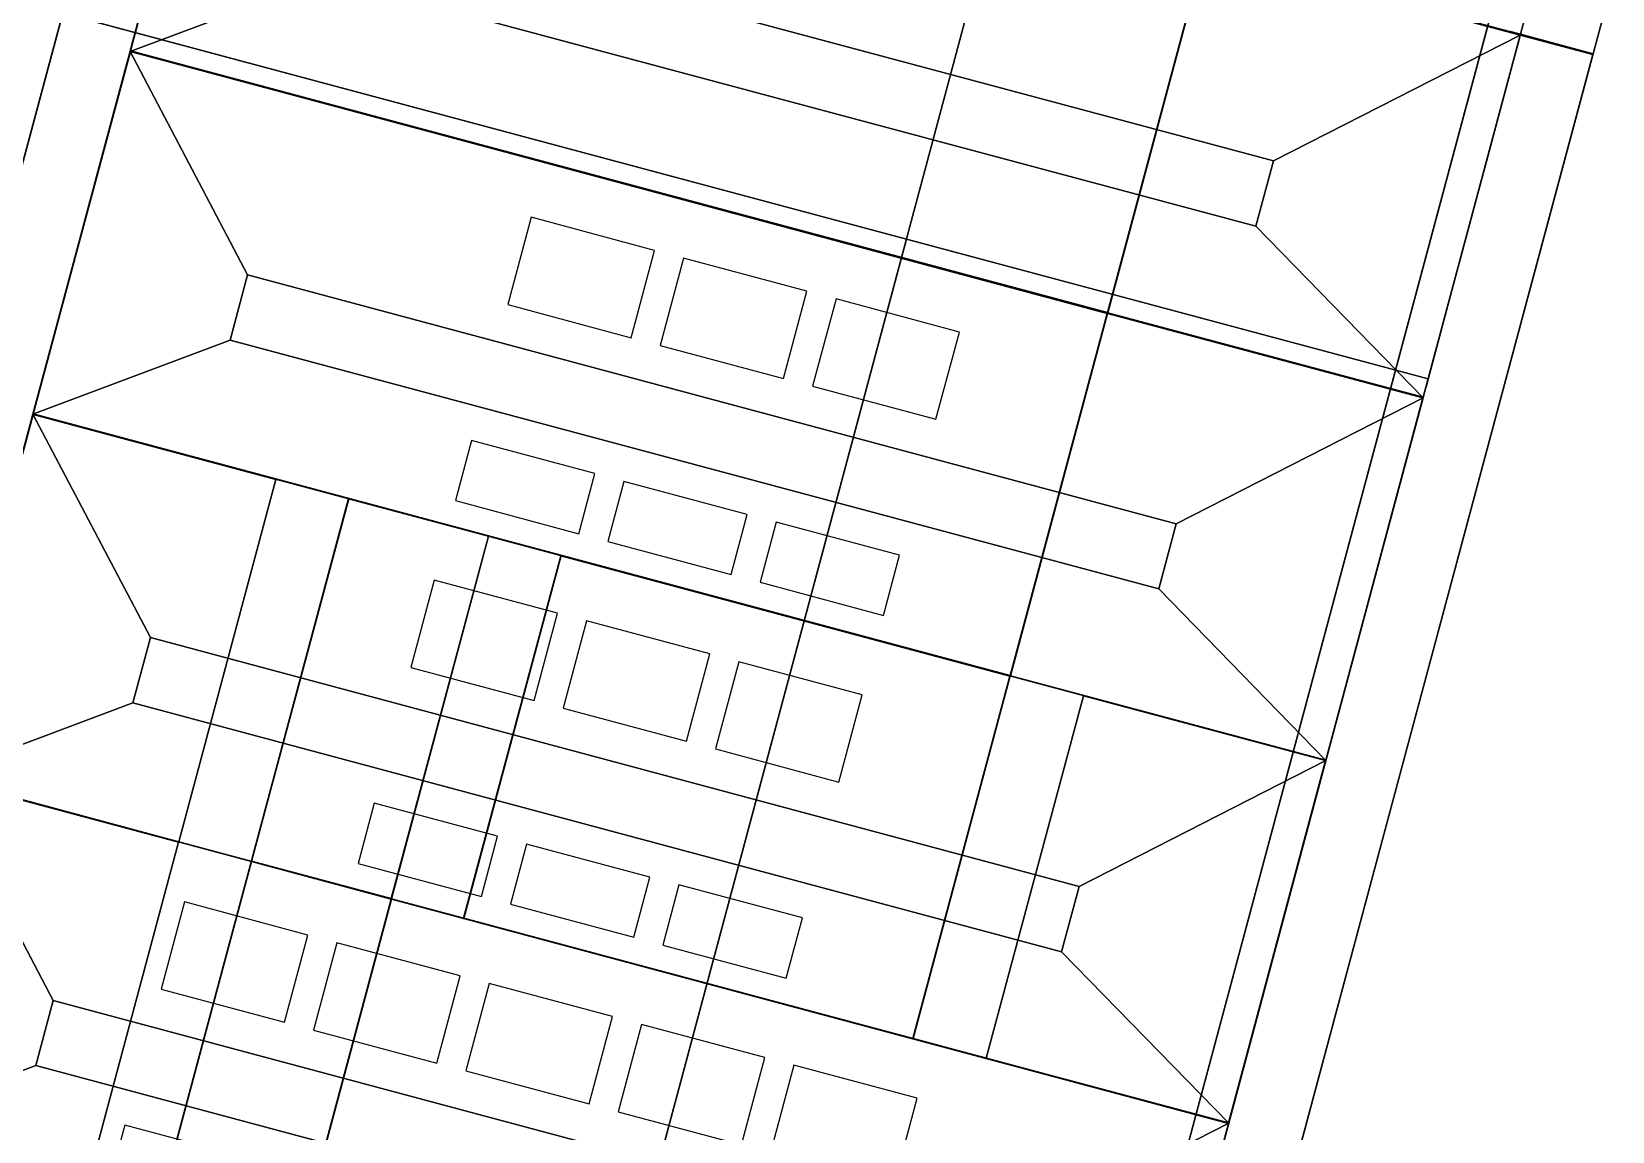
# Model space of a CAD drawing. Header units: metres. Extents: x -26 to 23.2, y -19.2 to 42.9.
# Drawn here: x 2.12 to 23.16, y 20.52 to 35.16 of the extents above; entities that cross this region are included whole.
import ezdxf

# ---------------------------------------------------------------- set-up
doc = ezdxf.new("R2010")
doc.units = ezdxf.units.M

msp = doc.modelspace()

# ---------------------------------------------------------------- linework, layer by layer
at = {"layer": 'BAS', "color": 43}
for points in [[(15.1413, 26.58444, 1.12), (15.1413, 26.58444, 4.12), (13.84721, 21.75481, 4.12), (13.84721, 21.75481, 1.12)], [(19.3462, 25.45774, 1.12), (19.3462, 25.45774, 4.12), (15.1442, 26.58366, 4.12), (15.1442, 26.58366, 1.12)], [(18.88033, 23.71908, 3.92), (18.88033, 23.71908, 1.12), (19.30997, 25.32251, 1.12), (19.30997, 25.32251, 3.92)], [(18.88033, 23.71908, 4.12), (18.88033, 23.71908, 3.92), (19.30997, 25.32251, 3.92), (19.30997, 25.32251, 4.12)], [(19.30997, 25.32251, 4.12), (19.30997, 25.32251, 1.12), (19.3462, 25.45774, 1.12), (19.3462, 25.45774, 4.12)], [(18.54386, 22.46337, 3.92), (18.54386, 22.46337, 1.12), (18.85444, 23.62248, 1.12), (18.85444, 23.62248, 3.92)], [(18.54386, 22.46337, 4.12), (18.54386, 22.46337, 3.92), (18.85444, 23.62248, 3.92), (18.85444, 23.62248, 4.12)], [(18.85444, 23.62248, 4.12), (18.85444, 23.62248, 1.12), (18.88033, 23.71908, 1.12), (18.88033, 23.71908, 4.12)], [(18.08834, 20.76334, 3.92), (18.08834, 20.76334, 1.12), (18.51798, 22.36678, 1.12), (18.51798, 22.36678, 3.92)], [(18.08834, 20.76334, 4.12), (18.08834, 20.76334, 3.92), (18.51798, 22.36678, 3.92), (18.51798, 22.36678, 4.12)], [(18.51798, 22.36678, 4.12), (18.51798, 22.36678, 1.12), (18.54386, 22.46337, 1.12), (18.54386, 22.46337, 4.12)], [(13.8501, 21.75403, 1.12), (13.8501, 21.75403, 4.12), (18.0521, 20.62811, 4.12), (18.0521, 20.62811, 1.12)], [(18.0521, 20.62811, 4.12), (18.0521, 20.62811, 1.12), (18.08834, 20.76334, 1.12), (18.08834, 20.76334, 4.12)]]:
    msp.add_3dface(points, dxfattribs=at)
at = {"layer": 'BAS', "color": 45}
for points in [[(15.14104, 26.58347, 1.12), (15.14104, 26.58347, 4.12), (13.84747, 21.75578, 4.12), (13.84747, 21.75578, 1.12)], [(19.3462, 25.45774, 1.12), (19.3462, 25.45774, 4.12), (15.14517, 26.58341, 4.12), (15.14517, 26.58341, 1.12)], [(16.11719, 26.31985, 4.12), (14.82465, 21.49601, 4.12), (18.04998, 20.63179, 4.12), (19.34253, 25.45562, 4.12)], [(13.85107, 21.75378, 1.12), (13.85107, 21.75378, 4.12), (18.0521, 20.62811, 4.12), (18.0521, 20.62811, 1.12)]]:
    msp.add_3dface(points, dxfattribs=at)
at = {"layer": 'BAS', "color": 8}
msp.add_3dface([(19.3462, 25.45774, 1.12), (18.0521, 20.62811, 1.12), (13.8501, 21.75403, 1.12), (15.1442, 26.58366, 1.12)], dxfattribs=at)
at = {"layer": 'BAS', "color": 15}
msp.add_3dface([(15.1442, 26.58366, 4.12), (13.8501, 21.75403, 4.12), (18.0521, 20.62811, 4.12), (19.3462, 25.45774, 4.12)], dxfattribs=at)
at = {"layer": 'BAS', "color": 143}
for points in [[(18.89378, 23.7693, 3.868), (18.89378, 23.7693, 2.842), (19.30686, 25.31092, 2.842), (19.30686, 25.31092, 3.868)], [(18.89378, 23.7693, 2.738), (18.89378, 23.7693, 2.272), (19.30686, 25.31092, 2.272), (19.30686, 25.31092, 2.738)], [(18.55732, 22.5136, 2.168), (18.55732, 22.5136, 1.172), (18.84098, 23.57225, 1.172), (18.84098, 23.57225, 2.168)], [(18.55732, 22.5136, 3.868), (18.55732, 22.5136, 2.842), (18.84098, 23.57225, 2.842), (18.84098, 23.57225, 3.868)], [(18.55732, 22.5136, 2.738), (18.55732, 22.5136, 2.272), (18.84098, 23.57225, 2.272), (18.84098, 23.57225, 2.738)], [(18.09145, 20.77493, 3.868), (18.09145, 20.77493, 2.842), (18.50452, 22.31655, 2.842), (18.50452, 22.31655, 3.868)], [(18.09145, 20.77493, 2.738), (18.09145, 20.77493, 2.272), (18.50452, 22.31655, 2.272), (18.50452, 22.31655, 2.738)]]:
    msp.add_3dface(points, dxfattribs=at)
at = {"layer": 'Building Shading', "color": 195}
for points in [[(3.3462, 42.32353), (-2.38664, 20.92828), (16.32334, 15.91495), (22.05618, 37.31021)], [(22.05618, 37.31021), (16.32334, 15.91495), (-2.38664, 20.92828), (3.3462, 42.32353)], [(22.08968, 35.69656, -15), (20.70759, 30.53851, -15), (-0.6104, 36.25065, -15), (0.7717, 41.40869, -15)], [(0.7717, 41.40869, -15), (-0.6104, 36.25065, -15), (20.70759, 30.53851, -15), (22.08968, 35.69656, -15)], [(4.72159, 39.72916, 1.02), (-6.66903, -2.78124, 1.02), (-7.63496, -2.52242, 1.02), (3.75567, 39.98797, 1.02)], [(3.75567, 39.98797, 1.02), (-7.63496, -2.52242, 1.02), (-6.66903, -2.78124, 1.02), (4.72159, 39.72916, 1.02)], [(4.72396, 39.73887, 4.12), (-6.66667, -2.77152, 4.12), (-7.63259, -2.5127, 4.12), (3.75803, 39.99769, 4.12)], [(3.75803, 39.99769, 4.12), (-7.63259, -2.5127, 4.12), (-6.66667, -2.77152, 4.12), (4.72396, 39.73887, 4.12)], [(23.16046, 35.83212, 1.02), (22.90283, 34.86844, 1.02), (15.05833, 36.96565, 1.02), (15.31715, 37.93158, 1.02)], [(15.31715, 37.93158, 1.02), (15.05833, 36.96565, 1.02), (22.90283, 34.86844, 1.02), (23.16046, 35.83212, 1.02)], [(21.65502, 35.81302), (16.32334, 15.91495), (16.75801, 15.79848), (22.08968, 35.69656)], [(22.08968, 35.69656), (16.75801, 15.79848), (16.32334, 15.91495), (21.65502, 35.81302)], [(13.76258, 32.39942, -15), (2.69289, -8.91323, -15), (-9.50675, -5.64434, -15), (1.56294, 35.6683, -15)], [(1.56294, 35.6683, -15), (-9.50675, -5.64434, -15), (2.69289, -8.91323, -15), (13.76258, 32.39942, -15)], [(16.75801, 15.79848), (16.75801, 15.79848, -15), (22.08968, 35.69656, -15), (22.08968, 35.69656)], [(22.08968, 35.69656), (22.08968, 35.69656, -15), (16.75801, 15.79848, -15), (16.75801, 15.79848)], [(22.90032, 34.85818, 1.02), (17.46253, 14.56408, 1.02), (16.4966, 14.8229, 1.02), (21.93439, 35.117, 1.02)], [(21.93439, 35.117, 1.02), (16.4966, 14.8229, 1.02), (17.46253, 14.56408, 1.02), (22.90032, 34.85818, 1.02)], [(22.90268, 34.8679, 4.12), (17.46489, 14.5738, 4.12), (16.49897, 14.83262, 4.12), (21.93676, 35.12672, 4.12)], [(21.93676, 35.12672, 4.12), (16.49897, 14.83262, 4.12), (17.46489, 14.5738, 4.12), (22.90268, 34.8679, 4.12)], [(20.70759, 30.53851, -15), (16.75801, 15.79848, -15), (9.813, 17.65939, -15), (13.76258, 32.39942, -15)], [(13.76258, 32.39942, -15), (9.813, 17.65939, -15), (16.75801, 15.79848, -15), (20.70759, 30.53851, -15)], [(-2.38664, 20.92828), (-9.50675, -5.64434), (2.69289, -8.91323), (9.813, 17.65939)], [(9.813, 17.65939), (2.69289, -8.91323), (-9.50675, -5.64434), (-2.38664, 20.92828)]]:
    msp.add_3dface(points, dxfattribs=at)
at = {"layer": 'CORRINOR', "color": 8}
msp.add_3dface([(8.19942, 28.44451, 1.12), (5.61123, 18.78526, 1.12), (3.74699, 19.28478, 1.12), (6.33518, 28.94403, 1.12)], dxfattribs=at)
at = {"layer": 'CORRINOR', "color": 43}
for points in [[(6.33518, 28.94403, 1.12), (6.33518, 28.94403, 4.12), (5.04108, 24.1144, 4.12), (5.04108, 24.1144, 1.12)], [(6.33518, 28.94403, 1.12), (6.33518, 28.94403, 4.12), (8.19942, 28.44451, 4.12), (8.19942, 28.44451, 1.12)], [(8.19942, 28.44451, 1.12), (8.19942, 28.44451, 4.12), (6.90532, 23.61488, 4.12), (6.90532, 23.61488, 1.12)], [(5.04108, 24.1144, 1.12), (5.04108, 24.1144, 4.12), (3.74699, 19.28478, 4.12), (3.74699, 19.28478, 1.12)], [(6.90532, 23.61488, 1.12), (6.90532, 23.61488, 4.12), (5.61123, 18.78526, 4.12), (5.61123, 18.78526, 1.12)]]:
    msp.add_3dface(points, dxfattribs=at)
at = {"layer": 'CORRINOR', "color": 15}
for points in [[(6.33518, 28.94403, 4.12), (5.04108, 24.1144, 4.12), (6.90532, 23.61488, 4.12), (8.19942, 28.44451, 4.12)], [(5.04108, 24.1144, 4.12), (3.74699, 19.28478, 4.12), (5.61123, 18.78526, 4.12), (6.90532, 23.61488, 4.12)]]:
    msp.add_3dface(points, dxfattribs=at)
at = {"layer": 'CORRINOR', "color": 45}
for points in [[(6.33518, 28.94403, 1.12), (6.33518, 28.94403, 4.12), (5.04134, 24.11537, 4.12), (5.04134, 24.11537, 1.12)], [(6.3373, 28.94036, 4.12), (5.04476, 24.11653, 4.12), (6.9032, 23.61856, 4.12), (8.19574, 28.44239, 4.12)], [(6.33614, 28.94378, 1.12), (6.33614, 28.94378, 4.12), (8.19942, 28.44451, 4.12), (8.19942, 28.44451, 1.12)], [(8.19916, 28.44355, 1.12), (8.19916, 28.44355, 4.12), (6.90558, 23.61585, 4.12), (6.90558, 23.61585, 1.12)], [(5.04108, 24.1144, 1.12), (5.04108, 24.1144, 4.12), (3.74725, 19.28574, 4.12), (3.74725, 19.28574, 1.12)], [(5.0432, 24.11073, 4.12), (3.75066, 19.2869, 4.12), (5.6091, 18.78893, 4.12), (6.90165, 23.61276, 4.12)], [(6.90532, 23.61488, 1.12), (6.90532, 23.61488, 4.12), (5.61148, 18.78622, 4.12), (5.61148, 18.78622, 1.12)]]:
    msp.add_3dface(points, dxfattribs=at)
at = {"layer": 'KITCHEN', "color": 43}
for points in [[(6.90532, 23.61488, 1.12), (6.90532, 23.61488, 4.12), (8.19942, 28.44451, 4.12), (8.19942, 28.44451, 1.12)], [(8.19942, 28.44451, 1.12), (8.19942, 28.44451, 4.12), (15.1413, 26.58444, 4.12), (15.1413, 26.58444, 1.12)], [(13.84721, 21.75481, 1.12), (13.84721, 21.75481, 4.12), (15.1413, 26.58444, 4.12), (15.1413, 26.58444, 1.12)], [(6.90532, 23.61488, 1.12), (6.90532, 23.61488, 4.12), (13.84721, 21.75481, 4.12), (13.84721, 21.75481, 1.12)]]:
    msp.add_3dface(points, dxfattribs=at)
at = {"layer": 'KITCHEN', "color": 8}
msp.add_3dface([(15.1442, 26.58366, 1.12), (13.8501, 21.75403, 1.12), (6.90532, 23.61488, 1.12), (8.19942, 28.44451, 1.12)], dxfattribs=at)
at = {"layer": 'KITCHEN', "color": 15}
for points in [[(8.19942, 28.44451, 4.12), (6.90532, 23.61488, 4.12), (7.87125, 23.35607, 4.12), (9.16534, 28.18569, 4.12)], [(15.1442, 26.58366, 4.12), (9.16534, 28.18569, 4.12), (7.87125, 23.35607, 4.12), (13.8501, 21.75403, 4.12)]]:
    msp.add_3dface(points, dxfattribs=at)
at = {"layer": 'KITCHEN', "color": 45}
for points in [[(6.90558, 23.61585, 1.12), (6.90558, 23.61585, 4.12), (8.19916, 28.44355, 4.12), (8.19916, 28.44355, 1.12)], [(8.20038, 28.44425, 1.12), (8.20038, 28.44425, 4.12), (15.14034, 26.5847, 4.12), (15.14034, 26.5847, 1.12)], [(9.1595, 28.18415, 4.12), (7.86696, 23.36032, 4.12), (13.84798, 21.75771, 4.12), (15.14053, 26.58154, 4.12)], [(13.84747, 21.75578, 1.12), (13.84747, 21.75578, 4.12), (15.14104, 26.58347, 4.12), (15.14104, 26.58347, 1.12)], [(6.90629, 23.61463, 1.12), (6.90629, 23.61463, 4.12), (13.84624, 21.75507, 4.12), (13.84624, 21.75507, 1.12)]]:
    msp.add_3dface(points, dxfattribs=at)
at = {"layer": 'LARGECONF0', "color": 8}
msp.add_3dface([(16.43927, 31.41694, 1.12), (15.1442, 26.58366, 1.12), (2.1334, 30.0699, 1.12), (3.42847, 34.90318, 1.12)], dxfattribs=at)
at = {"layer": 'LARGECONF0', "color": 15}
msp.add_3dface([(3.4275, 34.89953, 4.12), (2.1334, 30.0699, 4.12), (15.1442, 26.58366, 4.12), (16.4383, 31.41329, 4.12)], dxfattribs=at)
at = {"layer": 'LARGECONF0', "color": 45}
for points in [[(3.42962, 34.89585, 4.12), (2.13708, 30.07202, 4.12), (15.14208, 26.58734, 4.12), (16.43462, 31.41117, 4.12)], [(3.42846, 34.89927, 1.12), (3.42846, 34.89927, 4.12), (16.4383, 31.41329, 4.12), (16.4383, 31.41329, 1.12)], [(15.14446, 26.58463, 1.12), (15.14446, 26.58463, 4.12), (16.4383, 31.41329, 4.12), (16.4383, 31.41329, 1.12)], [(2.13437, 30.06964, 1.12), (2.13437, 30.06964, 4.12), (6.33518, 28.94403, 4.12), (6.33518, 28.94403, 1.12)], [(8.19942, 28.44451, 1.12), (8.19942, 28.44451, 4.12), (6.33614, 28.94378, 4.12), (6.33614, 28.94378, 1.12)], [(15.14034, 26.5847, 1.12), (15.14034, 26.5847, 4.12), (8.20038, 28.44425, 4.12), (8.20038, 28.44425, 1.12)]]:
    msp.add_3dface(points, dxfattribs=at)
at = {"layer": 'LARGECONF0', "color": 43}
for points in [[(3.39224, 34.76795, 3.92), (3.39224, 34.76795, 1.12), (2.93623, 33.06609, 1.12), (2.93623, 33.06609, 3.92)], [(3.39224, 34.76795, 4.12), (3.39224, 34.76795, 3.92), (2.93623, 33.06609, 3.92), (2.93623, 33.06609, 4.12)], [(3.42847, 34.90318, 4.12), (3.42847, 34.90318, 1.12), (3.39224, 34.76795, 1.12), (3.39224, 34.76795, 4.12)], [(3.4275, 34.89953, 1.12), (3.4275, 34.89953, 4.12), (16.4383, 31.41329, 4.12), (16.4383, 31.41329, 1.12)], [(2.93623, 33.06609, 4.12), (2.93623, 33.06609, 1.12), (2.91035, 32.9695, 1.12), (2.91035, 32.9695, 4.12)], [(2.91035, 32.9695, 3.92), (2.91035, 32.9695, 1.12), (2.65153, 32.00357, 1.12), (2.65153, 32.00357, 3.92)], [(2.91035, 32.9695, 4.12), (2.91035, 32.9695, 3.92), (2.65153, 32.00357, 3.92), (2.65153, 32.00357, 4.12)], [(2.65153, 32.00357, 4.12), (2.65153, 32.00357, 1.12), (2.62565, 31.90698, 1.12), (2.62565, 31.90698, 4.12)], [(2.62565, 31.90698, 3.92), (2.62565, 31.90698, 1.12), (2.16964, 30.20513, 1.12), (2.16964, 30.20513, 3.92)], [(2.62565, 31.90698, 4.12), (2.62565, 31.90698, 3.92), (2.16964, 30.20513, 3.92), (2.16964, 30.20513, 4.12)], [(15.1442, 26.58366, 1.12), (15.1442, 26.58366, 4.12), (16.4383, 31.41329, 4.12), (16.4383, 31.41329, 1.12)], [(2.16964, 30.20513, 4.12), (2.16964, 30.20513, 1.12), (2.1334, 30.0699, 1.12), (2.1334, 30.0699, 4.12)], [(2.1334, 30.0699, 1.12), (2.1334, 30.0699, 4.12), (6.33518, 28.94403, 4.12), (6.33518, 28.94403, 1.12)], [(8.19942, 28.44451, 1.12), (8.19942, 28.44451, 4.12), (6.33518, 28.94403, 4.12), (6.33518, 28.94403, 1.12)], [(15.1413, 26.58444, 1.12), (15.1413, 26.58444, 4.12), (8.19942, 28.44451, 4.12), (8.19942, 28.44451, 1.12)]]:
    msp.add_3dface(points, dxfattribs=at)
at = {"layer": 'LARGECONF0', "color": 143}
for points in [[(3.38913, 34.75636, 3.868), (3.38913, 34.75636, 2.842), (2.94969, 33.11632, 2.842), (2.94969, 33.11632, 3.868)], [(3.38913, 34.75636, 2.738), (3.38913, 34.75636, 2.272), (2.94969, 33.11632, 2.272), (2.94969, 33.11632, 2.738)], [(2.89689, 32.91927, 2.168), (2.89689, 32.91927, 1.172), (2.66499, 32.0538, 1.172), (2.66499, 32.0538, 2.168)], [(2.89689, 32.91927, 3.868), (2.89689, 32.91927, 2.842), (2.66499, 32.0538, 2.842), (2.66499, 32.0538, 3.868)], [(2.89689, 32.91927, 2.738), (2.89689, 32.91927, 2.272), (2.66499, 32.0538, 2.272), (2.66499, 32.0538, 2.738)], [(2.61219, 31.85675, 3.868), (2.61219, 31.85675, 2.842), (2.17274, 30.21672, 2.842), (2.17274, 30.21672, 3.868)], [(2.61219, 31.85675, 2.738), (2.61219, 31.85675, 2.272), (2.17274, 30.21672, 2.272), (2.17274, 30.21672, 2.738)]]:
    msp.add_3dface(points, dxfattribs=at)
at = {"layer": 'LARGECONF1', "color": 8}
msp.add_3dface([(17.73239, 36.24292, 1.12), (16.43927, 31.41694, 1.12), (3.42847, 34.90318, 1.12), (4.72159, 39.72916, 1.12)], dxfattribs=at)
at = {"layer": 'LARGECONF1', "color": 15}
msp.add_3dface([(4.72159, 39.72916, 4.12), (3.42847, 34.90318, 4.12), (16.43927, 31.41694, 4.12), (17.73239, 36.24292, 4.12)], dxfattribs=at)
at = {"layer": 'LARGECONF1', "color": 45}
for points in [[(4.72371, 39.72548, 4.12), (3.43215, 34.9053, 4.12), (16.43715, 31.42062, 4.12), (17.72872, 36.2408, 4.12)], [(16.43953, 31.41791, 1.12), (16.43953, 31.41791, 4.12), (17.73239, 36.24292, 4.12), (17.73239, 36.24292, 1.12)], [(16.4383, 31.41329, 1.12), (16.4383, 31.41329, 4.12), (3.42846, 34.89927, 4.12), (3.42846, 34.89927, 1.12)]]:
    msp.add_3dface(points, dxfattribs=at)
at = {"layer": 'LARGECONF1', "color": 43}
for points in [[(3.92023, 36.73844, 3.92), (3.92023, 36.73844, 1.12), (3.46471, 35.03841, 1.12), (3.46471, 35.03841, 3.92)], [(3.92023, 36.73844, 4.12), (3.92023, 36.73844, 3.92), (3.46471, 35.03841, 3.92), (3.46471, 35.03841, 4.12)], [(16.43927, 31.41694, 1.12), (16.43927, 31.41694, 4.12), (17.73239, 36.24292, 4.12), (17.73239, 36.24292, 1.12)], [(3.46471, 35.03841, 4.12), (3.46471, 35.03841, 1.12), (3.42847, 34.90318, 1.12), (3.42847, 34.90318, 4.12)], [(16.4383, 31.41329, 1.12), (16.4383, 31.41329, 4.12), (3.4275, 34.89953, 4.12), (3.4275, 34.89953, 1.12)]]:
    msp.add_3dface(points, dxfattribs=at)
at = {"layer": 'LARGECONF1', "color": 143}
for points in [[(3.90677, 36.68821, 3.868), (3.90677, 36.68821, 2.842), (3.46782, 35.05, 2.842), (3.46782, 35.05, 3.868)], [(3.90677, 36.68821, 2.738), (3.90677, 36.68821, 2.272), (3.46782, 35.05, 2.272), (3.46782, 35.05, 2.738)]]:
    msp.add_3dface(points, dxfattribs=at)
at = {"layer": 'OFF-ANNIE', "color": 43}
for points in [[(17.73239, 36.24292, 1.12), (17.73239, 36.24292, 4.12), (16.43927, 31.41694, 4.12), (16.43927, 31.41694, 1.12)], [(21.93676, 35.12672, 4.12), (21.93676, 35.12672, 1.12), (21.8013, 35.1621, 1.12), (21.8013, 35.1621, 4.12)], [(21.83087, 34.73064, 3.92), (21.83087, 34.73064, 1.12), (21.90052, 34.99149, 1.12), (21.90052, 34.99149, 3.92)], [(21.83087, 34.73064, 4.12), (21.83087, 34.73064, 3.92), (21.90052, 34.99149, 3.92), (21.90052, 34.99149, 4.12)], [(21.90074, 34.99143, 4.12), (21.90074, 34.99143, 1.12), (21.93676, 35.12672, 1.12), (21.93676, 35.12672, 4.12)], [(21.46998, 33.38381, 3.92), (21.46998, 33.38381, 1.12), (21.83087, 34.73064, 1.12), (21.83087, 34.73064, 3.92)], [(21.46998, 33.38381, 4.12), (21.46998, 33.38381, 3.92), (21.83087, 34.73064, 3.92), (21.83087, 34.73064, 4.12)], [(21.13352, 32.12811, 3.92), (21.13352, 32.12811, 1.12), (21.4441, 33.28722, 1.12), (21.4441, 33.28722, 3.92)], [(21.13352, 32.12811, 4.12), (21.13352, 32.12811, 3.92), (21.4441, 33.28722, 3.92), (21.4441, 33.28722, 4.12)], [(21.4441, 33.28722, 4.12), (21.4441, 33.28722, 1.12), (21.46998, 33.38381, 1.12), (21.46998, 33.38381, 4.12)], [(20.67751, 30.42625, 3.92), (20.67751, 30.42625, 1.12), (21.10764, 32.03151, 1.12), (21.10764, 32.03151, 3.92)], [(20.67751, 30.42625, 4.12), (20.67751, 30.42625, 3.92), (21.10764, 32.03151, 3.92), (21.10764, 32.03151, 4.12)], [(21.10764, 32.03151, 4.12), (21.10764, 32.03151, 1.12), (21.13352, 32.12811, 1.12), (21.13352, 32.12811, 4.12)], [(20.64029, 30.28737, 1.12), (20.64029, 30.28737, 4.12), (16.4383, 31.41329, 4.12), (16.4383, 31.41329, 1.12)], [(20.64127, 30.29102, 4.12), (20.64127, 30.29102, 1.12), (20.67751, 30.42625, 1.12), (20.67751, 30.42625, 4.12)]]:
    msp.add_3dface(points, dxfattribs=at)
at = {"layer": 'OFF-ANNIE', "color": 8}
msp.add_3dface([(21.93417, 35.11706, 1.12), (20.64127, 30.29102, 1.12), (16.43927, 31.41694, 1.12), (17.73239, 36.24292, 1.12)], dxfattribs=at)
at = {"layer": 'OFF-ANNIE', "color": 15}
msp.add_3dface([(17.73239, 36.24292, 4.12), (16.43927, 31.41694, 4.12), (20.64127, 30.29102, 4.12), (21.93417, 35.11706, 4.12)], dxfattribs=at)
at = {"layer": 'OFF-ANNIE', "color": 45}
for points in [[(17.73239, 36.24292, 1.12), (17.73239, 36.24292, 4.12), (16.43953, 31.41791, 4.12), (16.43953, 31.41791, 1.12)], [(17.7338, 36.24047, 4.12), (16.44172, 31.41836, 4.12), (20.63964, 30.29353, 4.12), (21.93172, 35.11564, 4.12)], [(20.64029, 30.28737, 1.12), (20.64029, 30.28737, 4.12), (16.43926, 31.41303, 4.12), (16.43926, 31.41303, 1.12)]]:
    msp.add_3dface(points, dxfattribs=at)
at = {"layer": 'OFF-ANNIE', "color": 143}
for points in [[(21.8443, 34.78087, 3.868), (21.8443, 34.78087, 2.272), (21.8975, 34.97988, 2.272), (21.8975, 34.97988, 3.868)], [(21.48344, 33.43404, 3.868), (21.48344, 33.43404, 2.842), (21.81741, 34.68041, 2.842), (21.81741, 34.68041, 3.868)], [(21.48344, 33.43404, 2.738), (21.48344, 33.43404, 2.272), (21.81741, 34.68041, 2.272), (21.81741, 34.68041, 2.738)], [(21.14698, 32.17833, 2.168), (21.14698, 32.17833, 1.172), (21.43064, 33.23699, 1.172), (21.43064, 33.23699, 2.168)], [(21.14698, 32.17833, 3.868), (21.14698, 32.17833, 2.842), (21.43064, 33.23699, 2.842), (21.43064, 33.23699, 3.868)], [(21.14698, 32.17833, 2.738), (21.14698, 32.17833, 2.272), (21.43064, 33.23699, 2.272), (21.43064, 33.23699, 2.738)], [(20.67964, 30.4342, 3.868), (20.67964, 30.4342, 2.842), (21.09418, 31.98129, 2.842), (21.09418, 31.98129, 3.868)], [(20.67964, 30.4342, 2.738), (20.67964, 30.4342, 2.272), (21.09418, 31.98129, 2.272), (21.09418, 31.98129, 2.738)]]:
    msp.add_3dface(points, dxfattribs=at)
at = {"layer": 'OFF-ERICA', "color": 8}
msp.add_3dface([(5.04108, 24.1144, 1.12), (3.74699, 19.28478, 1.12), (-0.45479, 20.41064, 1.12), (0.83931, 25.24027, 1.12)], dxfattribs=at)
at = {"layer": 'OFF-ERICA', "color": 15}
msp.add_3dface([(0.83931, 25.24027, 4.12), (-0.45479, 20.41064, 4.12), (3.74699, 19.28478, 4.12), (5.04108, 24.1144, 4.12)], dxfattribs=at)
at = {"layer": 'OFF-ERICA', "color": 45}
for points in [[(0.84143, 25.23659, 4.12), (-0.45111, 20.41276, 4.12), (2.77894, 19.54727, 4.12), (4.07148, 24.3711, 4.12)], [(5.04108, 24.1144, 1.12), (5.04108, 24.1144, 4.12), (0.84027, 25.24001, 4.12), (0.84027, 25.24001, 1.12)], [(3.74725, 19.28574, 1.12), (3.74725, 19.28574, 4.12), (5.04108, 24.1144, 4.12), (5.04108, 24.1144, 1.12)]]:
    msp.add_3dface(points, dxfattribs=at)
at = {"layer": 'OFF-ERICA', "color": 43}
for points in [[(5.04108, 24.1144, 1.12), (5.04108, 24.1144, 4.12), (0.83931, 25.24027, 4.12), (0.83931, 25.24027, 1.12)], [(3.74699, 19.28478, 1.12), (3.74699, 19.28478, 4.12), (5.04108, 24.1144, 4.12), (5.04108, 24.1144, 1.12)]]:
    msp.add_3dface(points, dxfattribs=at)
at = {"layer": 'OFF-SUREKHA', "color": 8}
msp.add_3dface([(20.64127, 30.29102, 1.12), (19.3462, 25.45774, 1.12), (15.1442, 26.58366, 1.12), (16.43927, 31.41694, 1.12)], dxfattribs=at)
at = {"layer": 'OFF-SUREKHA', "color": 43}
for points in [[(16.4383, 31.41329, 1.12), (16.4383, 31.41329, 4.12), (15.1442, 26.58366, 4.12), (15.1442, 26.58366, 1.12)], [(16.4383, 31.41329, 1.12), (16.4383, 31.41329, 4.12), (20.64029, 30.28737, 4.12), (20.64029, 30.28737, 1.12)], [(20.17491, 28.55053, 3.92), (20.17491, 28.55053, 1.12), (20.60504, 30.15579, 1.12), (20.60504, 30.15579, 3.92)], [(20.17491, 28.55053, 4.12), (20.17491, 28.55053, 3.92), (20.60504, 30.15579, 3.92), (20.60504, 30.15579, 4.12)], [(20.60504, 30.15579, 4.12), (20.60504, 30.15579, 1.12), (20.64127, 30.29102, 1.12), (20.64127, 30.29102, 4.12)], [(19.83845, 27.29483, 3.92), (19.83845, 27.29483, 1.12), (20.14903, 28.45394, 1.12), (20.14903, 28.45394, 3.92)], [(19.83845, 27.29483, 4.12), (19.83845, 27.29483, 3.92), (20.14903, 28.45394, 3.92), (20.14903, 28.45394, 4.12)], [(20.14903, 28.45394, 4.12), (20.14903, 28.45394, 1.12), (20.17491, 28.55053, 1.12), (20.17491, 28.55053, 4.12)], [(19.38243, 25.59297, 3.92), (19.38243, 25.59297, 1.12), (19.81256, 27.19823, 1.12), (19.81256, 27.19823, 3.92)], [(19.38243, 25.59297, 4.12), (19.38243, 25.59297, 3.92), (19.81256, 27.19823, 3.92), (19.81256, 27.19823, 4.12)], [(19.81256, 27.19823, 4.12), (19.81256, 27.19823, 1.12), (19.83845, 27.29483, 1.12), (19.83845, 27.29483, 4.12)], [(15.1442, 26.58366, 1.12), (15.1442, 26.58366, 4.12), (19.3462, 25.45774, 4.12), (19.3462, 25.45774, 1.12)], [(19.3462, 25.45774, 4.12), (19.3462, 25.45774, 1.12), (19.38243, 25.59297, 1.12), (19.38243, 25.59297, 4.12)]]:
    msp.add_3dface(points, dxfattribs=at)
at = {"layer": 'OFF-SUREKHA', "color": 15}
msp.add_3dface([(16.4383, 31.41329, 4.12), (15.1442, 26.58366, 4.12), (19.3462, 25.45774, 4.12), (20.64029, 30.28737, 4.12)], dxfattribs=at)
at = {"layer": 'OFF-SUREKHA', "color": 45}
for points in [[(16.4383, 31.41329, 1.12), (16.4383, 31.41329, 4.12), (15.14446, 26.58463, 4.12), (15.14446, 26.58463, 1.12)], [(16.44042, 31.40962, 4.12), (15.14787, 26.58579, 4.12), (19.34408, 25.46142, 4.12), (20.63662, 30.28525, 4.12)], [(16.43926, 31.41303, 1.12), (16.43926, 31.41303, 4.12), (20.64029, 30.28737, 4.12), (20.64029, 30.28737, 1.12)], [(15.14517, 26.58341, 1.12), (15.14517, 26.58341, 4.12), (19.3462, 25.45774, 4.12), (19.3462, 25.45774, 1.12)]]:
    msp.add_3dface(points, dxfattribs=at)
at = {"layer": 'OFF-SUREKHA', "color": 143}
for points in [[(20.18837, 28.60076, 3.868), (20.18837, 28.60076, 2.842), (20.60096, 30.14056, 2.842), (20.60096, 30.14056, 3.868)], [(20.18837, 28.60076, 2.738), (20.18837, 28.60076, 2.272), (20.60096, 30.14056, 2.272), (20.60096, 30.14056, 2.738)], [(19.8519, 27.34505, 2.168), (19.8519, 27.34505, 1.172), (20.13557, 28.40371, 1.172), (20.13557, 28.40371, 2.168)], [(19.8519, 27.34505, 3.868), (19.8519, 27.34505, 2.842), (20.13557, 28.40371, 2.842), (20.13557, 28.40371, 3.868)], [(19.8519, 27.34505, 2.738), (19.8519, 27.34505, 2.272), (20.13557, 28.40371, 2.272), (20.13557, 28.40371, 2.738)], [(19.38554, 25.60456, 3.868), (19.38554, 25.60456, 2.842), (19.7991, 27.14801, 2.842), (19.7991, 27.14801, 3.868)], [(19.38554, 25.60456, 2.738), (19.38554, 25.60456, 2.272), (19.7991, 27.14801, 2.272), (19.7991, 27.14801, 2.738)]]:
    msp.add_3dface(points, dxfattribs=at)
at = {"layer": 'OFF-VOLKER', "color": 8}
msp.add_3dface([(6.33518, 28.94403, 1.12), (5.04108, 24.1144, 1.12), (0.83931, 25.24027, 1.12), (2.1334, 30.0699, 1.12)], dxfattribs=at)
at = {"layer": 'OFF-VOLKER', "color": 15}
msp.add_3dface([(2.1334, 30.0699, 4.12), (0.83931, 25.24027, 4.12), (5.04108, 24.1144, 4.12), (6.33518, 28.94403, 4.12)], dxfattribs=at)
at = {"layer": 'OFF-VOLKER', "color": 45}
for points in [[(2.13552, 30.06622, 4.12), (0.84298, 25.24239, 4.12), (4.07304, 24.3769, 4.12), (5.36558, 29.20073, 4.12)], [(6.33518, 28.94403, 1.12), (6.33518, 28.94403, 4.12), (2.13437, 30.06964, 4.12), (2.13437, 30.06964, 1.12)], [(5.04134, 24.11537, 1.12), (5.04134, 24.11537, 4.12), (6.33518, 28.94403, 4.12), (6.33518, 28.94403, 1.12)], [(0.84027, 25.24001, 1.12), (0.84027, 25.24001, 4.12), (5.04108, 24.1144, 4.12), (5.04108, 24.1144, 1.12)]]:
    msp.add_3dface(points, dxfattribs=at)
at = {"layer": 'OFF-VOLKER', "color": 43}
for points in [[(2.1334, 30.0699, 4.12), (2.1334, 30.0699, 1.12), (2.09717, 29.93467, 1.12), (2.09717, 29.93467, 4.12)], [(6.33518, 28.94403, 1.12), (6.33518, 28.94403, 4.12), (2.1334, 30.0699, 4.12), (2.1334, 30.0699, 1.12)], [(5.04108, 24.1144, 1.12), (5.04108, 24.1144, 4.12), (6.33518, 28.94403, 4.12), (6.33518, 28.94403, 1.12)], [(0.83931, 25.24027, 1.12), (0.83931, 25.24027, 4.12), (5.04108, 24.1144, 4.12), (5.04108, 24.1144, 1.12)]]:
    msp.add_3dface(points, dxfattribs=at)
at = {"layer": 'ROOFN0', "color": 8}
for points in [[(5.04108, 24.1144, 4.12), (3.74699, 19.28478, 4.12), (-0.45479, 20.41064, 4.12), (0.83931, 25.24027, 4.12)], [(6.90532, 23.61488, 4.12), (5.61123, 18.78526, 4.12), (3.74699, 19.28478, 4.12), (5.04108, 24.1144, 4.12)], [(18.0521, 20.62811, 4.12), (16.75801, 15.79848, 4.12), (5.61123, 18.78526, 4.12), (6.90532, 23.61488, 4.12)]]:
    msp.add_3dface(points, dxfattribs=at)
at = {"layer": 'ROOFN0', "color": 15}
for points in [[(2.40233, 22.26432, 5.42), (0.83931, 25.24027, 4.12), (-0.45479, 20.41064, 4.12), (2.1694, 21.39499, 5.42)], [(14.76618, 18.95144, 5.42), (18.0521, 20.62811, 4.12), (0.83931, 25.24027, 4.12), (2.40233, 22.26432, 5.42)], [(2.40233, 22.26432, 5.42), (2.1694, 21.39499, 5.42), (14.53325, 18.08211, 5.42), (14.76618, 18.95144, 5.42)], [(2.1694, 21.39499, 5.42), (-0.45479, 20.41064, 4.12), (16.75801, 15.79848, 4.12), (14.53325, 18.08211, 5.42)], [(14.53325, 18.08211, 5.42), (16.75801, 15.79848, 4.12), (18.0521, 20.62811, 4.12), (14.76618, 18.95144, 5.42)]]:
    msp.add_3dface(points, dxfattribs=at)
at = {"layer": 'ROOFN0', "color": 45}
for points in [[(4.07148, 24.3711, 4.12), (2.77894, 19.54727, 4.12), (-0.45111, 20.41276, 4.12), (0.84143, 25.23659, 4.12)], [(6.90165, 23.61276, 4.12), (5.6091, 18.78893, 4.12), (3.75066, 19.2869, 4.12), (5.0432, 24.11073, 4.12)], [(18.04843, 20.62599, 4.12), (16.75589, 15.80216, 4.12), (5.6149, 18.78738, 4.12), (6.90744, 23.61121, 4.12)]]:
    msp.add_3dface(points, dxfattribs=at)
at = {"layer": 'ROOFN0', "color": 143}
for points in [[(5.48153, 21.97173, 5.1493), (5.79301, 23.13421, 4.51588), (4.15094, 23.5742, 4.51588), (3.83945, 22.41172, 5.1493)], [(7.50997, 21.42821, 5.1493), (7.82146, 22.59069, 4.51588), (6.17938, 23.03068, 4.51588), (5.8679, 21.8682, 5.1493)], [(9.53841, 20.88469, 5.1493), (9.8499, 22.04717, 4.51588), (8.20783, 22.48716, 4.51588), (7.89634, 21.32468, 5.1493)], [(11.56686, 20.34117, 5.1493), (11.87835, 21.50365, 4.51588), (10.23627, 21.94364, 4.51588), (9.92479, 20.78116, 5.1493)], [(13.5953, 19.79765, 5.1493), (13.90679, 20.96013, 4.51588), (12.26472, 21.40012, 4.51588), (11.95323, 20.23764, 5.1493)], [(3.35455, 20.60206, 5.05379), (3.14007, 19.80159, 4.39285), (4.78214, 19.36159, 4.39285), (4.99663, 20.16207, 5.05379)]]:
    msp.add_3dface(points, dxfattribs=at)
at = {"layer": 'ROOFN1', "color": 8}
for points in [[(6.33518, 28.94403, 4.12), (5.04108, 24.1144, 4.12), (0.83931, 25.24027, 4.12), (2.1334, 30.0699, 4.12)], [(8.19942, 28.44451, 4.12), (6.90532, 23.61488, 4.12), (5.04108, 24.1144, 4.12), (6.33518, 28.94403, 4.12)], [(9.16534, 28.18569, 4.12), (7.87125, 23.35607, 4.12), (6.90532, 23.61488, 4.12), (8.19942, 28.44451, 4.12)], [(13.8501, 21.75403, 4.12), (7.87125, 23.35607, 4.12), (9.16534, 28.18569, 4.12), (15.1442, 26.58366, 4.12)], [(19.3462, 25.45774, 4.12), (18.0521, 20.62811, 4.12), (13.8501, 21.75403, 4.12), (15.1442, 26.58366, 4.12)]]:
    msp.add_3dface(points, dxfattribs=at)
at = {"layer": 'ROOFN1', "color": 15}
for points in [[(3.69643, 27.09395, 5.42), (2.1334, 30.0699, 4.12), (0.83931, 25.24027, 4.12), (3.46349, 26.22462, 5.42)], [(16.06028, 23.78107, 5.42), (19.3462, 25.45774, 4.12), (2.1334, 30.0699, 4.12), (3.69643, 27.09395, 5.42)], [(3.69643, 27.09395, 5.42), (3.46349, 26.22462, 5.42), (15.82734, 22.91174, 5.42), (16.06028, 23.78107, 5.42)], [(3.46349, 26.22462, 5.42), (0.83931, 25.24027, 4.12), (18.0521, 20.62811, 4.12), (15.82734, 22.91174, 5.42)], [(15.82734, 22.91174, 5.42), (18.0521, 20.62811, 4.12), (19.3462, 25.45774, 4.12), (16.06028, 23.78107, 5.42)]]:
    msp.add_3dface(points, dxfattribs=at)
at = {"layer": 'ROOFN1', "color": 45}
for points in [[(5.36558, 29.20073, 4.12), (4.07304, 24.3769, 4.12), (0.84298, 25.24239, 4.12), (2.13552, 30.06622, 4.12)], [(8.19574, 28.44239, 4.12), (6.9032, 23.61856, 4.12), (5.04476, 24.11653, 4.12), (6.3373, 28.94036, 4.12)], [(15.14053, 26.58154, 4.12), (13.84798, 21.75771, 4.12), (7.86696, 23.36032, 4.12), (9.1595, 28.18415, 4.12)], [(19.34253, 25.45562, 4.12), (18.04998, 20.63179, 4.12), (14.82465, 21.49601, 4.12), (16.11719, 26.31985, 4.12)]]:
    msp.add_3dface(points, dxfattribs=at)
at = {"layer": 'ROOFN1', "color": 143}
for points in [[(8.80407, 26.25784, 5.1493), (9.11555, 27.42032, 4.51588), (7.47348, 27.86031, 4.51588), (7.16199, 26.69783, 5.1493)], [(10.83251, 25.71432, 5.1493), (11.144, 26.8768, 4.51588), (9.50192, 27.31679, 4.51588), (9.19044, 26.15431, 5.1493)], [(12.86095, 25.1708, 5.1493), (13.17244, 26.33328, 4.51588), (11.53037, 26.77327, 4.51588), (11.21888, 25.61079, 5.1493)], [(6.67709, 24.88817, 5.05379), (6.46261, 24.08769, 4.39285), (8.10468, 23.6477, 4.39285), (8.31917, 24.44818, 5.05379)], [(8.70554, 24.34465, 5.05379), (8.49105, 23.54417, 4.39285), (10.13313, 23.10418, 4.39285), (10.34761, 23.90466, 5.05379)], [(10.73398, 23.80113, 5.05379), (10.5195, 23.00065, 4.39285), (12.16157, 22.56066, 4.39285), (12.37606, 23.36114, 5.05379)]]:
    msp.add_3dface(points, dxfattribs=at)
at = {"layer": 'ROOFN2', "color": 8}
for points in [[(16.4383, 31.41329, 4.12), (15.1442, 26.58366, 4.12), (2.1334, 30.0699, 4.12), (3.4275, 34.89953, 4.12)], [(20.64029, 30.28737, 4.12), (19.3462, 25.45774, 4.12), (15.1442, 26.58366, 4.12), (16.4383, 31.41329, 4.12)]]:
    msp.add_3dface(points, dxfattribs=at)
at = {"layer": 'ROOFN2', "color": 15}
for points in [[(4.99052, 31.92358, 5.42), (3.4275, 34.89953, 4.12), (2.1334, 30.0699, 4.12), (4.75759, 31.05425, 5.42)], [(17.35438, 28.6107, 5.42), (20.64029, 30.28737, 4.12), (3.4275, 34.89953, 4.12), (4.99052, 31.92358, 5.42)], [(4.99052, 31.92358, 5.42), (4.75759, 31.05425, 5.42), (17.12144, 27.74136, 5.42), (17.35438, 28.6107, 5.42)], [(4.75759, 31.05425, 5.42), (2.1334, 30.0699, 4.12), (19.3462, 25.45774, 4.12), (17.12144, 27.74136, 5.42)], [(17.12144, 27.74136, 5.42), (19.3462, 25.45774, 4.12), (20.64029, 30.28737, 4.12), (17.35438, 28.6107, 5.42)]]:
    msp.add_3dface(points, dxfattribs=at)
at = {"layer": 'ROOFN2', "color": 45}
for points in [[(16.43462, 31.41117, 4.12), (15.14208, 26.58734, 4.12), (2.13708, 30.07202, 4.12), (3.42962, 34.89585, 4.12)], [(20.63662, 30.28525, 4.12), (19.34408, 25.46142, 4.12), (15.14787, 26.58579, 4.12), (16.44042, 31.40962, 4.12)]]:
    msp.add_3dface(points, dxfattribs=at)
at = {"layer": 'ROOFN2', "color": 143}
for points in [[(10.09816, 31.08747, 5.1493), (10.40965, 32.24995, 4.51588), (8.76757, 32.68994, 4.51588), (8.45609, 31.52746, 5.1493)], [(12.12661, 30.54395, 5.1493), (12.43809, 31.70643, 4.51588), (10.79602, 32.14642, 4.51588), (10.48453, 30.98394, 5.1493)], [(14.15505, 30.00043, 5.1493), (14.46654, 31.16291, 4.51588), (12.82446, 31.6029, 4.51588), (12.51298, 30.44042, 5.1493)], [(7.97119, 29.7178, 5.05379), (7.7567, 28.91732, 4.39285), (9.39878, 28.47733, 4.39285), (9.61326, 29.27781, 5.05379)], [(9.99963, 29.17428, 5.05379), (9.78515, 28.3738, 4.39285), (11.42722, 27.93381, 4.39285), (11.64171, 28.73429, 5.05379)], [(12.02808, 28.63076, 5.05379), (11.81359, 27.83028, 4.39285), (13.45567, 27.39029, 4.39285), (13.67015, 28.19077, 5.05379)]]:
    msp.add_3dface(points, dxfattribs=at)
at = {"layer": 'ROOFN3', "color": 15}
for points in [[(6.28462, 36.75321, 5.42), (4.72159, 39.72916, 4.12), (3.4275, 34.89953, 4.12), (6.05168, 35.88388, 5.42)], [(18.64847, 33.44033, 5.42), (21.93439, 35.117, 4.12), (4.72159, 39.72916, 4.12), (6.28462, 36.75321, 5.42)], [(6.28462, 36.75321, 5.42), (6.05168, 35.88388, 5.42), (18.41553, 32.57099, 5.42), (18.64847, 33.44033, 5.42)], [(6.05168, 35.88388, 5.42), (3.4275, 34.89953, 4.12), (20.64029, 30.28737, 4.12), (18.41553, 32.57099, 5.42)], [(18.41553, 32.57099, 5.42), (20.64029, 30.28737, 4.12), (21.93439, 35.117, 4.12), (18.64847, 33.44033, 5.42)]]:
    msp.add_3dface(points, dxfattribs=at)
at = {"layer": 'ROOFN3', "color": 8}
for points in [[(17.73239, 36.24292, 4.12), (16.43927, 31.41694, 4.12), (3.42847, 34.90318, 4.12), (4.72159, 39.72916, 4.12)], [(21.93417, 35.11706, 4.12), (20.64127, 30.29102, 4.12), (16.43927, 31.41694, 4.12), (17.73239, 36.24292, 4.12)]]:
    msp.add_3dface(points, dxfattribs=at)
at = {"layer": 'ROOFN3', "color": 45}
for points in [[(17.72872, 36.2408, 4.12), (16.43715, 31.42062, 4.12), (3.43215, 34.9053, 4.12), (4.72371, 39.72548, 4.12)], [(21.93172, 35.11564, 4.12), (20.63964, 30.29353, 4.12), (16.44172, 31.41836, 4.12), (17.7338, 36.24047, 4.12)]]:
    msp.add_3dface(points, dxfattribs=at)
at = {"layer": 'STAIRNCOM', "color": 43}
for points in [[(5.61123, 18.78526, 1.12), (5.61123, 18.78526, 4.12), (6.90532, 23.61488, 4.12), (6.90532, 23.61488, 1.12)], [(13.84721, 21.75481, 1.12), (13.84721, 21.75481, 4.12), (6.90532, 23.61488, 4.12), (6.90532, 23.61488, 1.12)], [(18.0521, 20.62811, 1.12), (18.0521, 20.62811, 4.12), (13.8501, 21.75403, 4.12), (13.8501, 21.75403, 1.12)], [(18.01587, 20.49288, 4.12), (18.01587, 20.49288, 1.12), (18.0521, 20.62811, 1.12), (18.0521, 20.62811, 4.12)]]:
    msp.add_3dface(points, dxfattribs=at)
at = {"layer": 'STAIRNCOM', "color": 8}
msp.add_3dface([(18.0521, 20.62811, 1.12), (16.75801, 15.79848, 1.12), (5.61123, 18.78526, 1.12), (6.90532, 23.61488, 1.12)], dxfattribs=at)
at = {"layer": 'STAIRNCOM', "color": 15}
msp.add_3dface([(6.90532, 23.61488, 4.12), (5.61123, 18.78526, 4.12), (16.75801, 15.79848, 4.12), (18.0521, 20.62811, 4.12)], dxfattribs=at)
at = {"layer": 'STAIRNCOM', "color": 45}
for points in [[(5.61148, 18.78622, 1.12), (5.61148, 18.78622, 4.12), (6.90532, 23.61488, 4.12), (6.90532, 23.61488, 1.12)], [(6.90744, 23.61121, 4.12), (5.6149, 18.78738, 4.12), (16.75589, 15.80216, 4.12), (18.04843, 20.62599, 4.12)], [(13.84624, 21.75507, 1.12), (13.84624, 21.75507, 4.12), (6.90629, 23.61463, 4.12), (6.90629, 23.61463, 1.12)], [(18.0521, 20.62811, 1.12), (18.0521, 20.62811, 4.12), (13.85107, 21.75378, 4.12), (13.85107, 21.75378, 1.12)]]:
    msp.add_3dface(points, dxfattribs=at)
at = {"layer": 'UNDERFLOOR_VOID_SPACE', "color": 43}
for points in [[(4.72159, 39.72916, 1.12), (4.72159, 39.72916), (-6.66903, -2.78124), (-6.66903, -2.78124, 1.12)], [(21.93439, 35.117, 1.12), (21.93439, 35.117), (4.72159, 39.72916), (4.72159, 39.72916, 1.12)], [(16.75801, 15.79848, 1.12), (16.75801, 15.79848), (21.93439, 35.117), (21.93439, 35.117, 1.12)]]:
    msp.add_3dface(points, dxfattribs=at)
at = {"layer": 'UNDERFLOOR_VOID_SPACE', "color": 8}
for points in [[(14.98938, 36.97791), (3.59876, -5.53249), (-6.66903, -2.78124), (4.72159, 39.72916)], [(21.93439, 35.117), (16.75801, 15.79848), (9.813, 17.65939), (14.98938, 36.97791)]]:
    msp.add_3dface(points, dxfattribs=at)
at = {"layer": 'UNDERFLOOR_VOID_SPACE', "color": 45}
for points in [[(4.72082, 39.72626, 0.347), (4.72082, 39.72626, 0.003), (-6.66826, -2.77834, 0.003), (-6.66826, -2.77834, 0.347)], [(21.93149, 35.11778, 0.347), (21.93149, 35.11778, 0.003), (4.72449, 39.72838, 0.003), (4.72449, 39.72838, 0.347)], [(16.75853, 15.80042, 0.348), (16.75853, 15.80042, 0.002), (21.93387, 35.11507, 0.002), (21.93387, 35.11507, 0.348)]]:
    msp.add_3dface(points, dxfattribs=at)
at = {"layer": 'UNDERFLOOR_VOID_SPACE', "color": 15}
for points in [[(4.72159, 39.72916, 1.12), (3.42847, 34.90318, 1.12), (16.43927, 31.41694, 1.12), (17.73239, 36.24292, 1.12)], [(17.73239, 36.24292, 1.12), (16.43927, 31.41694, 1.12), (20.64127, 30.29102, 1.12), (21.93417, 35.11706, 1.12)], [(3.42847, 34.90318, 1.12), (2.1334, 30.0699, 1.12), (15.1442, 26.58366, 1.12), (16.43927, 31.41694, 1.12)], [(16.43927, 31.41694, 1.12), (15.1442, 26.58366, 1.12), (19.3462, 25.45774, 1.12), (20.64127, 30.29102, 1.12)], [(2.1334, 30.0699, 1.12), (0.83931, 25.24027, 1.12), (5.04108, 24.1144, 1.12), (6.33518, 28.94403, 1.12)], [(6.33518, 28.94403, 1.12), (3.74699, 19.28478, 1.12), (5.61123, 18.78526, 1.12), (8.19942, 28.44451, 1.12)], [(8.19942, 28.44451, 1.12), (6.90532, 23.61488, 1.12), (13.8501, 21.75403, 1.12), (15.1442, 26.58366, 1.12)], [(15.1442, 26.58366, 1.12), (13.8501, 21.75403, 1.12), (18.0521, 20.62811, 1.12), (19.3462, 25.45774, 1.12)], [(0.83931, 25.24027, 1.12), (-0.45479, 20.41064, 1.12), (3.74699, 19.28478, 1.12), (5.04108, 24.1144, 1.12)], [(6.90532, 23.61488, 1.12), (5.61123, 18.78526, 1.12), (16.75801, 15.79848, 1.12), (18.0521, 20.62811, 1.12)]]:
    msp.add_3dface(points, dxfattribs=at)

doc.saveas('drawing.dxf')
